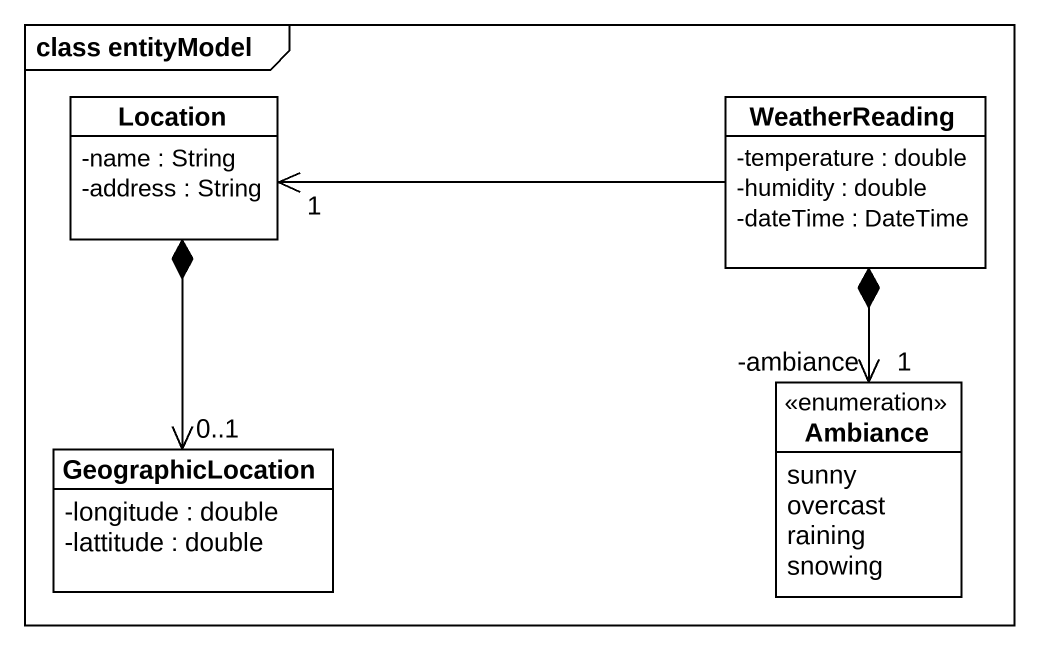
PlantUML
@startuml
mainframe class entityModel
hide circle
hide empty members
skinparam classAttributeIconSize 0
class Location {
  -name : String
  -address : String
}
class WeatherReading {
  -temperature : double
  -humidity : double
  -dateTime : DateTime
}
class GeographicLocation {
  -longitude : double
  -lattitude : double
}
enum Ambiance {
  sunny
  overcast
  raining
  snowing
}
Location *--> "0..1" GeographicLocation
WeatherReading -left-> "1" Location
WeatherReading *--> "-ambiance\n1" Ambiance
@enduml
